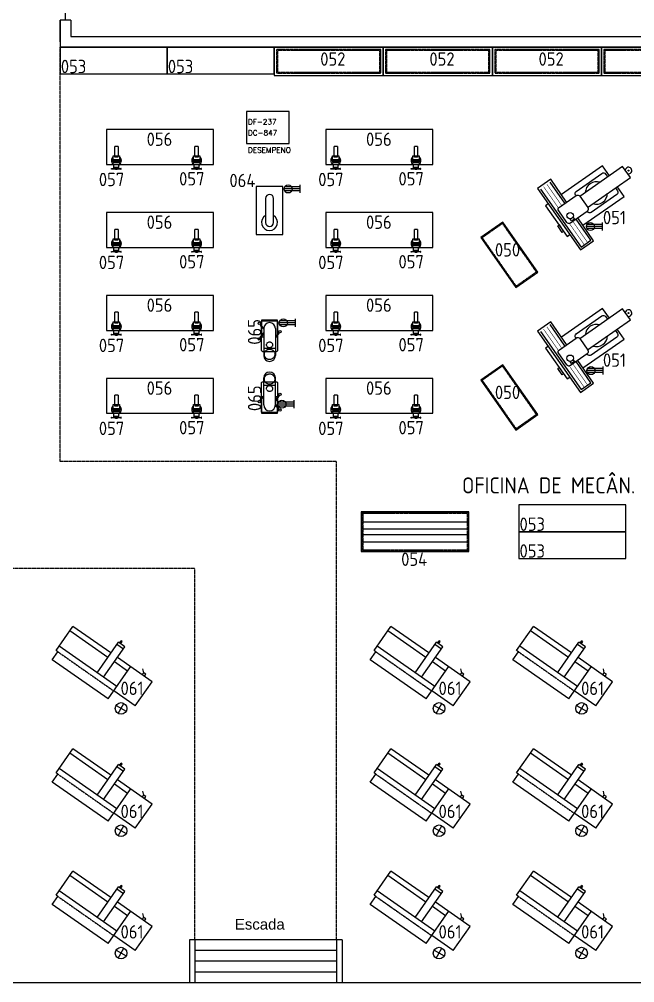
# Model space of a CAD drawing. Header units: millimetres. Extents: x 18768 to 1484868, y -11027 to 520152.
# Drawn here: x 218641 to 230145, y 37311 to 55313 of the extents above; entities that cross this region are included whole.
import ezdxf
from ezdxf.enums import TextEntityAlignment as Align

# ---------------------------------------------------------------- set-up
doc = ezdxf.new("R2010")
doc.units = ezdxf.units.MM
for name, pattern in [('DASHED', [0.75, 0.55, -0.2]), ('DIVIDE', [2.15, 1.5, -0.2, 0.05, -0.15, 0.05, -0.2]), ('HIDDEN2', [4.7625, 3.175, -1.5875])]:
    doc.linetypes.add(name, pattern=pattern)
for name, color, linetype in [('3-MAQUINAS', 5, 'Continuous'), ('8-TEXTO', 4, 'Continuous'), ('8-TEXTO-DETALHES', 6, 'Continuous'), ('L018-SIMBOLO1', 3, 'Continuous'), ('L025-CONTORNO', 7, 'Continuous'), ('L025-IMAGIN', 1, 'DIVIDE'), ('L025-TEXTO', 7, 'Continuous'), ('L025-TRACEJ', 140, 'DASHED'), ('L035-ARRANJO-ADQUIRIR', 102, 'Continuous'), ('L035-ARRANJO-EXISTENTE', 180, 'Continuous'), ('L035-ARRANJO-REMANEJADO', 200, 'Continuous'), ('L035-TEXTO', 40, 'Continuous'), ('PAREDES', 7, 'Continuous')]:
    doc.layers.add(name, color=color, linetype=linetype)
doc.styles.add('ISO-CP--18', font='isocp.shx', dxfattribs={"width": 0.75, "height": 180})
doc.styles.add('ISO-CP--25', font='isocp.shx', dxfattribs={"height": 250})
doc.styles.add('ISO-CP--35', font='isocp.shx', dxfattribs={"height": 350})
doc.styles.add('Itálico', font='italic.shx', dxfattribs={"height": 500})
doc.styles.add('ROMANS', font='romans', dxfattribs={"width": 0.8, "height": 300})
doc.styles.get("Standard").update_dxf_attribs({"font": 'arial.ttf'})

# ---------------------------------------------------------------- blocks, each defined once
blk = doc.blocks.new('BL_SENAI_id9330820390')
at = {"layer": 'L018-SIMBOLO1', "color": 0}
for p, q in [((-1100, 698), (-948, 546)), ((-948, 698), (-1100, 546))]:
    blk.add_line(p, q, dxfattribs=at)
blk.add_circle((-1024, 622), 108, dxfattribs=at)
at = {"layer": 'L025-TRACEJ', "color": 0}
blk.add_line((309, 1482), (-672, 668), dxfattribs=at)
at = {"layer": 'L035-ARRANJO-REMANEJADO', "color": 0}
for p, q in [((-787, 806), (194, 1621)), ((194, 1621), (309, 1482)), ((309, 1482), (340, 1508)), ((340, 1508), (691, 1085)), ((-608, 591), (404, 1431)), ((-38, 609), (627, 1162)), ((26, 532), (691, 1085)), ((-787, 806), (-321, 245)), ((-377, 783), (67, 248)), ((-262, 878), (182, 344)), ((-1049, 355), (-672, 668)), ((-698, -68), (-90, 436)), ((-384, 322), (-154, 513)), ((35, 286), (150, 382)), ((-1049, 355), (-698, -68)), ((67, 248), (182, 344)), ((144, 312), (176, 273)), ((163, 328), (195, 289)), ((176, 273), (195, 289)), ((-561, 45), (-529, 7)), ((-529, 7), (-491, 38)), ((-523, 77), (-491, 38)), ((-491, 38), (-420, 32))]:
    blk.add_line(p, q, dxfattribs=at)
at = {"layer": 'L025-TEXTO', "style": 'ISO-CP--25'}
blk.add_attdef('rmp_mt_codmaterial', (15, 15), '', height=40, dxfattribs=at)
at = {"layer": 'L025-TEXTO', "style": 'ISO-CP--25', "flags": 1}
for tag in ['rmp_mt_nomeunid', 'rmp_mt_potencia', 'rmp_mt_cod']:
    blk.add_attdef(tag, (15, 15), '', height=40, dxfattribs=at)
blk = doc.blocks.new('BL_SENAI_id9320240650')
at = {"layer": 'L035-ARRANJO-EXISTENTE', "color": 0}
blk.add_lwpolyline([(-595, 399), (-595, -251), (1405, -251), (1405, 399)], close=True, dxfattribs=at)
at = {"layer": 'L025-TEXTO', "style": 'ISO-CP--25'}
blk.add_attdef('rmp_mt_codmaterial', (15, 15), '', height=40, dxfattribs=at)
at = {"layer": 'L025-TEXTO', "style": 'ISO-CP--25', "flags": 1}
for tag in ['rmp_mt_nomeunid', 'rmp_mt_potencia', 'rmp_mt_cod']:
    blk.add_attdef(tag, (15, 15), '', height=40, dxfattribs=at)
blk = doc.blocks.new('BL_SENAI_id9320230770')
at = {"layer": 'L025-CONTORNO', "color": 0}
blk.add_lwpolyline([(-848, -169), (1192, -169), (1192, 361), (-848, 361)], close=True, dxfattribs=at)
at = {"layer": 'L025-CONTORNO', "color": 0, "linetype": 'HIDDEN2'}
for points in [[(-803, -124), (1147, -124), (1147, 316), (-803, 316)], [(-785, -106), (1129, -106), (1129, 298), (-785, 298)]]:
    blk.add_lwpolyline(points, close=True, dxfattribs=at)
at = {"layer": 'L025-TEXTO', "style": 'ISO-CP--25'}
blk.add_attdef('rmp_mt_codmaterial', (15, 15), '', height=40, dxfattribs=at)
at = {"layer": 'L025-TEXTO', "style": 'ISO-CP--25', "flags": 1}
for tag in ['rmp_mt_nomeunid', 'rmp_mt_potencia', 'rmp_mt_cod']:
    blk.add_attdef(tag, (15, 15), '', height=40, dxfattribs=at)
blk = doc.blocks.new('BL_SENAI_id9320230760')
at = {"layer": 'L025-TEXTO', "color": 0, "linetype": 'Continuous'}
for p, q in [((1037, 948), (-973, 948)), ((-973, 948), (-973, 208)), ((1037, 208), (1037, 948)), ((-973, 765), (1037, 765)), ((-973, 633), (1037, 633)), ((-973, 523), (1037, 523)), ((-973, 391), (1037, 391)), ((-973, 208), (1037, 208))]:
    blk.add_line(p, q, dxfattribs=at)
at = {"layer": 'L025-TEXTO', "color": 0, "linetype": 'HIDDEN2'}
for p, q in [((1027, 938), (-963, 938)), ((-963, 938), (-963, 218)), ((1009, 920), (-945, 920)), ((-945, 920), (-945, 236)), ((1009, 208), (1009, 920)), ((1027, 208), (1027, 938)), ((-963, 218), (1037, 218)), ((-945, 236), (1037, 236))]:
    blk.add_line(p, q, dxfattribs=at)
at = {"layer": 'L025-TEXTO', "linetype": 'Continuous', "style": 'ISO-CP--25'}
blk.add_attdef('rmp_mt_codmaterial', (15, 15), '', height=40, dxfattribs=at)
at = {"layer": 'L025-TEXTO', "linetype": 'Continuous', "style": 'ISO-CP--25', "flags": 1}
for tag in ['rmp_mt_nomeunid', 'rmp_mt_potencia', 'rmp_mt_cod']:
    blk.add_attdef(tag, (15, 15), '', height=40, dxfattribs=at)
blk = doc.blocks.new('BL_SENAI_id9320230820')
at = {"layer": 'L035-ARRANJO-EXISTENTE', "color": 0}
blk.add_lwpolyline([(-449, -183), (691, -183), (691, 317), (-449, 317)], close=True, dxfattribs=at)
at = {"layer": 'L035-ARRANJO-EXISTENTE', "color": 0, "linetype": 'HIDDEN2'}
blk.add_lwpolyline([(-431, -165), (673, -165), (673, 299), (-431, 299)], close=True, dxfattribs=at)
at = {"layer": 'L025-TEXTO', "style": 'ISO-CP--25'}
blk.add_attdef('rmp_mt_codmaterial', (15, 15), '', height=40, dxfattribs=at)
at = {"layer": 'L025-TEXTO', "style": 'ISO-CP--25', "flags": 1}
for tag in ['rmp_mt_nomeunid', 'rmp_mt_potencia', 'rmp_mt_cod']:
    blk.add_attdef(tag, (15, 15), '', height=40, dxfattribs=at)
blk = doc.blocks.new('BL_SENAI_id9310100290')
at = {"layer": 'L035-ARRANJO-EXISTENTE', "color": 0}
for p, q in [((-515, 200), (-515, 139)), ((-515, 200), (-340, 200)), ((-340, 112), (-340, 227)), ((-340, 227), (-272, 227)), ((-228, 233), (-238, 233)), ((-238, 219), (-238, 106)), ((-228, 106), (-228, 233)), ((-217, 106), (-217, 233)), ((-217, 233), (-207, 233)), ((-207, 219), (-207, 106)), ((-178, 144), (-178, 195)), ((-114, 214), (-159, 214)), ((-121, 214), (-121, 125)), ((-114, 214), (-114, 125)), ((-340, 139), (-515, 139)), ((-272, 112), (-340, 112)), ((-238, 106), (-228, 106)), ((-207, 106), (-217, 106)), ((-114, 125), (-159, 125))]:
    blk.add_line(p, q, dxfattribs=at)
for points in [[(-340, 143), (-340, 197), (-314, 197), (-314, 143)], [(-268, 233), (-238, 233), (-238, 106), (-268, 106)], [(-178, 233), (-207, 233), (-207, 106), (-178, 106)], [(-114, 156), (-114, 183), (-83, 183), (-83, 156)], [(-104, 259), (-104, 252), (-88, 252), (-88, 259)], [(-104, 80), (-104, 86), (-88, 86), (-88, 80)]]:
    blk.add_lwpolyline(points, close=True, dxfattribs=at)
for points in [[(-99, 183), (-99, 252), (-92, 252), (-92, 183)], [(-92, 156), (-92, 86), (-99, 86), (-99, 156)]]:
    blk.add_lwpolyline(points, dxfattribs=at)
for centre in [(-250, 248), (-250, 92)]:
    blk.add_circle(centre, 7.45, dxfattribs=at)
for centre, radius, start, end in [((-247, 170), 92.8, 41.7386, 141.8707), ((-272, 231), 4.33, 270, 0), ((-159, 233), 19, 180, 270), ((-247, 170), 92.8, 218.1293, 318.2614), ((-272, 108), 4.33, 0, 90), ((-159, 106), 19, 90, 180)]:
    blk.add_arc(centre, radius, start, end, dxfattribs=at)
at = {"layer": 'L025-TEXTO', "style": 'ISO-CP--25'}
blk.add_attdef('rmp_mt_codmaterial', (15, 15), '', height=40, dxfattribs=at)
at = {"layer": 'L025-TEXTO', "style": 'ISO-CP--25', "flags": 1}
for tag in ['rmp_mt_nomeunid', 'rmp_mt_potencia', 'rmp_mt_cod']:
    blk.add_attdef(tag, (15, 15), '', height=40, dxfattribs=at)
blk = doc.blocks.new('BL_SENAI_id9330820430')
at = {"layer": 'L035-ARRANJO-EXISTENTE', "color": 0}
for p, q in [((-695, 408), (-971, 803)), ((-1155, 673), (-395, -412)), ((410, 533), (281, 718)), ((-359, -5), (410, 533)), ((-572, 76), (-599, 116)), ((-519, 113), (-572, 76)), ((-545, 150), (-519, 113)), ((-211, -283), (-487, 112)), ((-395, -412), (-211, -283))]:
    blk.add_line(p, q, dxfattribs=at)
for points in [[(138, 922), (8, 1107), (-761, 568)], [(-271, 331), (527, 890), (383, 1095), (-415, 536)], [(-664, 430), (-962, 855), (-1207, 683), (-404, -464), (-159, -292), (-456, 133)], [(-1007, 396), (-1056, 361), (-655, -212), (-605, -177)]]:
    blk.add_lwpolyline(points, dxfattribs=at)
for points in [[(-491, 551), (-497, 560, -0.414214), (-484, 629), (-4, 966, -0.414214), (65, 953), (104, 899)], [(247, 694), (285, 639, -0.414214), (273, 570), (-207, 234, -0.414214), (-277, 246), (-283, 255)]]:
    blk.add_lwpolyline(points, format="xyb", dxfattribs=at)
at = {"layer": 'L035-ARRANJO-EXISTENTE', "color": 0, "const_width": 10}
for points in [[(-815, 318), (-1094, 717)], [(-756, 365), (-1032, 760)], [(-334, -369), (-613, 30)], [(-272, -326), (-548, 69)]]:
    blk.add_lwpolyline(points, dxfattribs=at)
at = {"layer": 'L035-ARRANJO-EXISTENTE', "color": 0}
blk.add_lwpolyline([(-662, 50), (-812, 265, -0.414214), (-800, 335), (-488, 553, -0.414214), (-418, 541), (-268, 326, -0.414214), (-280, 256), (-592, 38, -0.414214)], format="xyb", close=True, dxfattribs=at)
blk.add_lwpolyline([(-748, -136), (-831, -17), (-805, 2), (-721, -118)], close=True, dxfattribs=at)
for centre, radius in [((493, 1019), 9.04), ((-598, 175), 59.7)]:
    blk.add_circle(centre, radius, dxfattribs=at)
for centre, radius, start, end in [((493, 1019), 61.7, 255.737, 174.263), ((-106, 600), 209, 71.712, 178.288), ((-106, 600), 209, 251.712, 358.288)]:
    blk.add_arc(centre, radius, start, end, dxfattribs=at)
at = {"layer": 'L025-TEXTO', "style": 'ISO-CP--18'}
blk.add_attdef('rmp_mt_codmaterial', (15, 15), '', height=40, dxfattribs=at)
at = {"layer": 'L025-TEXTO', "style": 'ISO-CP--18', "flags": 1}
for tag in ['rmp_mt_nomeunid', 'rmp_mt_potencia', 'rmp_mt_cod']:
    blk.add_attdef(tag, (15, 15), '', height=40, dxfattribs=at)
blk = doc.blocks.new('BL_SENAI_id9320231060')
at = {"layer": 'L025-CONTORNO', "color": 0}
blk.add_lwpolyline([(0, 0), (2000, 0), (2000, 500), (0, 500)], close=True, dxfattribs=at)
at = {"layer": 'L025-TEXTO', "style": 'Itálico'}
blk.add_attdef('rmp_mt_codmaterial', (15, 15), '', height=40, dxfattribs=at)
at = {"layer": 'L025-TEXTO', "style": 'Itálico', "flags": 1}
for tag in ['rmp_mt_nomeunid', 'rmp_mt_potencia', 'rmp_mt_cod']:
    blk.add_attdef(tag, (15, 15), '', height=40, dxfattribs=at)
blk = doc.blocks.new('BL_SENAI_id9390100010')
at = {"layer": 'L035-ARRANJO-ADQUIRIR', "color": 0}
for p, q in [((-75, -77), (-75, 429)), ((142, -77), (142, 429)), ((142, 289), (-75, 289)), ((-148, 3), (-75, 94)), ((-143, -1), (-75, 74)), ((210, 106), (142, 24)), ((215, 101), (142, 3)), ((215, -154), (142, -63)), ((209, -158), (142, -83))]:
    blk.add_line(p, q, dxfattribs=at)
at = {"layer": 'L035-ARRANJO-ADQUIRIR', "color": 0, "linetype": 'DASHED'}
blk.add_line((164, -219), (-98, -219), dxfattribs=at)
at = {"layer": 'L035-ARRANJO-ADQUIRIR', "color": 0}
for points in [[(189, 229), (189, 326, 0.414214), (164, 351), (-98, 351, 0.414214), (-123, 326), (-123, 35)], [(-123, 21), (-123, -194, 0.178739), (-117, -210, 0.178739)], [(183, -210, 0.178739), (189, -194), (189, -136)]]:
    blk.add_lwpolyline(points, format="xyb", dxfattribs=at)
for points in [[(189, 81), (189, 229)], [(-88, 78), (-117, 78), (-117, 43)], [(-117, 28), (-117, -210), (-117, -232), (183, -232), (183, -129)], [(183, 74), (183, 78), (142, 78)], [(183, -114), (183, 58)], [(189, -122), (189, 66)]]:
    blk.add_lwpolyline(points, dxfattribs=at)
at = {"layer": 'L035-ARRANJO-ADQUIRIR', "color": 0, "linetype": 'DASHED'}
for points in [[(-117, -210, 0.219243), (-98, -219)], [(164, -219, 0.219243), (183, -210, 0.219243)]]:
    blk.add_lwpolyline(points, format="xyb", dxfattribs=at)
for centre, radius in [((33, 407), 97.5), ((33, 229), 55.8)]:
    blk.add_circle(centre, radius, dxfattribs=at)
at = {"layer": 'L035-ARRANJO-ADQUIRIR', "color": 0}
for centre in [(-159, -15), (226, 121), (226, -172)]:
    blk.add_circle(centre, 22, dxfattribs=at)
for centre, start, end in [((33, 429), 0, 180), ((33, -77), 180, 0)]:
    blk.add_arc(centre, 109, start, end, dxfattribs=at)
at = {"layer": 'L025-TEXTO', "style": 'ISO-CP--25'}
blk.add_attdef('rmp_mt_codmaterial', (15, 15), '', height=40, dxfattribs=at)
at = {"layer": 'L025-TEXTO', "style": 'ISO-CP--25', "flags": 1}
for tag in ['rmp_mt_nomeunid', 'rmp_mt_potencia', 'rmp_mt_cod']:
    blk.add_attdef(tag, (15, 15), '', height=40, dxfattribs=at)
blk = doc.blocks.new('BL_SENAI_id9330820370')
at = {"layer": 'L035-ARRANJO-EXISTENTE', "color": 0}
blk.add_lwpolyline([(0, 900), (-500, 900), (-500, 0), (0, 0)], close=True, dxfattribs=at)
blk.add_lwpolyline([(-325, 675), (-325, 225, 1), (-175, 225), (-175, 675, 1)], format="xyb", close=True, dxfattribs=at)
blk.add_arc((-250, 675), 150, 300, 240, dxfattribs=at)
at = {"layer": 'L025-TEXTO', "style": 'ISO-CP--25'}
blk.add_attdef('rmp_mt_codmaterial', (15, 15), '', height=40, dxfattribs=at)
at = {"layer": 'L025-TEXTO', "style": 'ISO-CP--25', "flags": 1}
for tag in ['rmp_mt_nomeunid', 'rmp_mt_potencia', 'rmp_mt_cod']:
    blk.add_attdef(tag, (15, 15), '', height=40, dxfattribs=at)

msp = doc.modelspace()

# ---------------------------------------------------------------- linework, layer by layer
msp.add_line((219403.279, 55291.201), (219403.279, 54791.201))
at = {"layer": '3-MAQUINAS', "ltscale": 0.01}
for p, q in [((223688.7, 53591.201), (222888.7, 53591.201)), ((222888.7, 53591.201), (222888.7, 52991.201)), ((223688.7, 52991.201), (223688.7, 53591.201)), ((222888.7, 52991.201), (223688.7, 52991.201))]:
    msp.add_line(p, q, dxfattribs=at)
at = {"layer": 'DEFPOINTS'}
for p, q in [((219503.279, 55296.201), (219503.279, 56876.201)), ((219603.279, 55296.201), (219403.279, 55296.201))]:
    msp.add_line(p, q, dxfattribs=at)
at = {"layer": 'L018-SIMBOLO1'}
for p, q in [((223891.314, 52067.249), (223891.314, 52217.249)), ((223891.314, 52142.249), (223591.314, 52142.249)), ((223891.314, 52179.749), (223601.362, 52179.749)), ((223891.314, 52104.749), (223601.362, 52104.749)), ((229540.812, 51365.491), (229540.812, 51515.491)), ((229540.812, 51440.491), (229240.812, 51440.491)), ((229540.812, 51477.991), (229250.86, 51477.991)), ((229540.812, 51402.991), (229250.86, 51402.991)), ((223801.865, 49564.669), (223801.865, 49714.669)), ((223801.865, 49639.669), (223501.865, 49639.669)), ((223801.865, 49677.169), (223511.914, 49677.169)), ((223801.865, 49602.169), (223511.914, 49602.169)), ((229551.81, 48673.038), (229551.81, 48823.038)), ((229551.81, 48748.038), (229251.81, 48748.038)), ((229551.81, 48785.538), (229261.858, 48785.538)), ((229551.81, 48710.538), (229261.858, 48710.538)), ((223776.309, 48120.246), (223476.309, 48120.246)), ((223776.309, 48157.746), (223486.357, 48157.746)), ((223776.309, 48082.746), (223486.357, 48082.746)), ((223776.309, 48045.246), (223776.309, 48195.246))]:
    msp.add_line(p, q, dxfattribs=at)
for centre in [(223666.314, 52142.249), (229315.812, 51440.491), (223576.865, 49639.669), (229326.81, 48748.038), (223551.309, 48120.246)]:
    msp.add_circle(centre, 75, dxfattribs=at)
at = {"layer": 'L025-IMAGIN'}
for p, q in [((219403.279, 47051.201), (219403.279, 54791.201)), ((224573.279, 47051.201), (219403.279, 47051.201)), ((224573.279, 38111.201), (224573.279, 47051.201)), ((221923.279, 45051.201), (187253.279, 45051.201)), ((221923.279, 38111.201), (221923.279, 45051.201))]:
    msp.add_line(p, q, dxfattribs=at)
at = {"layer": 'PAREDES', "ltscale": 0.01}
for p, q in [((219403.279, 54891.201), (219403.279, 55296.201)), ((219403.279, 54891.201), (219403.279, 54791.201)), ((219403.279, 54791.201), (220973.279, 54791.201))]:
    msp.add_line(p, q, dxfattribs=at)
at = {"layer": 'PAREDES'}
for p, q in [((219603.279, 55296.201), (219603.279, 54991.201)), ((219603.279, 54991.201), (242223.279, 54991.201)), ((219403.279, 54791.201), (221923.279, 54791.201)), ((221923.279, 54791.201), (242023.279, 54791.201)), ((221823.279, 38111.201), (221823.279, 37311.201)), ((224673.279, 38111.201), (221823.279, 38111.201)), ((221923.279, 38111.201), (221923.279, 37311.201)), ((224573.279, 38111.201), (224573.279, 37311.201)), ((224673.279, 38111.201), (224673.279, 37311.201)), ((224573.279, 37911.201), (221923.279, 37911.201)), ((224573.279, 37711.201), (221923.279, 37711.201)), ((224573.279, 37511.201), (221923.279, 37511.201)), ((222553.279, 37311.201), (187063.279, 37311.201)), ((222573.279, 37311.201), (187083.279, 37311.201)), ((224553.279, 37311.201), (221903.279, 37311.201)), ((224573.279, 37311.201), (221923.279, 37311.201)), ((242023.279, 37311.201), (224573.279, 37311.201))]:
    msp.add_line(p, q, dxfattribs=at)

# ---------------------------------------------------------------- block references
at = {"layer": 'L035-ARRANJO-ADQUIRIR'}
ref = msp.add_blockref('BL_SENAI_id9320231060', (219403.279, 54291.201), dxfattribs=at)
ref.add_attrib('rmp_mt_codmaterial', '053', (219418.279, 54306.201), dxfattribs={"layer": 'L025-TEXTO', "height": 250, "style": 'ISO-CP--25'})
ref = msp.add_blockref('BL_SENAI_id9320231060', (221403.279, 54291.201), dxfattribs=at)
ref.add_attrib('rmp_mt_codmaterial', '053', (221418.279, 54306.201), dxfattribs={"layer": 'L025-TEXTO', "height": 250, "style": 'ISO-CP--25'})
ref = msp.add_blockref('BL_SENAI_id9320230770', (224251.475, 54430.112), dxfattribs=at)
ref.add_attrib('rmp_mt_codmaterial', '052', (224266.475, 54445.112), dxfattribs={"layer": 'L025-TEXTO', "height": 250, "style": 'ISO-CP--25'})
ref = msp.add_blockref('BL_SENAI_id9320230770', (226291.475, 54430.112), dxfattribs=at)
ref.add_attrib('rmp_mt_codmaterial', '052', (226306.475, 54445.112), dxfattribs={"layer": 'L025-TEXTO', "height": 250, "style": 'ISO-CP--25'})
ref = msp.add_blockref('BL_SENAI_id9320230770', (228331.475, 54430.112), dxfattribs=at)
ref.add_attrib('rmp_mt_codmaterial', '052', (228346.475, 54445.112), dxfattribs={"layer": 'L025-TEXTO', "height": 250, "style": 'ISO-CP--25'})
ref = msp.add_blockref('BL_SENAI_id9320230770', (230371.475, 54430.112), dxfattribs=at)
ref.add_attrib('rmp_mt_codmaterial', '052', (230386.475, 54445.112), dxfattribs={"layer": 'L025-TEXTO', "height": 250, "style": 'ISO-CP--25'})
ref = msp.add_blockref('BL_SENAI_id9330820430', (229535.258, 51468.173), dxfattribs=at)
ref.add_attrib('rmp_mt_codmaterial', '051', (229550.258, 51483.173), dxfattribs={"layer": 'L025-TEXTO', "height": 250, "style": 'ISO-CP--18'})
ref = msp.add_blockref('BL_SENAI_id9330820370', (223069.581, 52191.201), dxfattribs=dict(at, rotation=180))
ref.add_attrib('rmp_mt_codmaterial', '064', dxfattribs={"layer": 'L025-TEXTO', "height": 250, "style": 'ISO-CP--25'}).set_placement((223054.581, 52176.201), align=Align.RIGHT)
ref = msp.add_blockref('BL_SENAI_id9320230820', (227923.797, 50851.718), dxfattribs=dict(at, rotation=125.0000000000284))
ref.add_attrib('rmp_mt_codmaterial', '050', dxfattribs={"layer": 'L025-TEXTO', "height": 250, "style": 'ISO-CP--25'}).set_placement((227766.798, 50880.398), align=Align.CENTER)
ref = msp.add_blockref('BL_SENAI_id9330820430', (229535.258, 48804.921), dxfattribs=at)
ref.add_attrib('rmp_mt_codmaterial', '051', (229550.258, 48819.921), dxfattribs={"layer": 'L025-TEXTO', "height": 250, "style": 'ISO-CP--18'})
ref = msp.add_blockref('BL_SENAI_id9390100010', (223352.833, 49459.116), dxfattribs=dict(at, rotation=180))
ref.add_attrib('rmp_mt_codmaterial', '065', dxfattribs={"layer": 'L025-TEXTO', "height": 250, "rotation": 90, "style": 'ISO-CP--25'}).set_placement((223163.581, 49472.379), align=Align.CENTER)
ref = msp.add_blockref('BL_SENAI_id9320230820', (227923.797, 48188.466), dxfattribs=dict(at, rotation=125.0000000000284))
ref.add_attrib('rmp_mt_codmaterial', '050', dxfattribs={"layer": 'L025-TEXTO', "height": 250, "style": 'ISO-CP--25'}).set_placement((227766.798, 48217.146), align=Align.CENTER)
ref = msp.add_blockref('BL_SENAI_id9390100010', (223286.33, 48183.287), dxfattribs=at)
ref.add_attrib('rmp_mt_codmaterial', '065', dxfattribs={"layer": 'L025-TEXTO', "height": 250, "rotation": 90, "style": 'ISO-CP--25'}).set_placement((223163.581, 48232.379), align=Align.CENTER)
ref = msp.add_blockref('BL_SENAI_id9320230760', (226007.279, 45160.974), dxfattribs=at)
ref.add_attrib('rmp_mt_codmaterial', '054', dxfattribs={"layer": 'L025-TEXTO', "linetype": 'Continuous', "height": 250, "style": 'ISO-CP--25'}).set_placement((226022.279, 45099.862), align=Align.CENTER)
ref = msp.add_blockref('BL_SENAI_id9320231060', (227976.388, 45738.719), dxfattribs=at)
ref.add_attrib('rmp_mt_codmaterial', '053', (227991.388, 45753.719), dxfattribs={"layer": 'L025-TEXTO', "height": 250, "style": 'ISO-CP--25'})
ref = msp.add_blockref('BL_SENAI_id9320231060', (227976.388, 45238.719), dxfattribs=at)
ref.add_attrib('rmp_mt_codmaterial', '053', (227991.388, 45253.719), dxfattribs={"layer": 'L025-TEXTO', "height": 250, "style": 'ISO-CP--25'})
ref = msp.add_blockref('BL_SENAI_id9330820390', (220873.4, 43588.215), dxfattribs=dict(at, rotation=105.2994058653653))
ref.add_attrib('rmp_mt_codmaterial', '061', dxfattribs={"layer": 'L025-TEXTO', "height": 250, "style": 'ISO-CP--25'}).set_placement((220748.853, 42687.755), align=Align.CENTER)
ref = msp.add_blockref('BL_SENAI_id9330820390', (220873.4, 41302.376), dxfattribs=dict(at, rotation=105.2994058653653))
ref.add_attrib('rmp_mt_codmaterial', '061', dxfattribs={"layer": 'L025-TEXTO', "height": 250, "style": 'ISO-CP--25'}).set_placement((220748.853, 40388.52), align=Align.CENTER)
ref = msp.add_blockref('BL_SENAI_id9330820390', (220873.4, 39016.537), dxfattribs=dict(at, rotation=105.2994058653653))
ref.add_attrib('rmp_mt_codmaterial', '061', dxfattribs={"layer": 'L025-TEXTO', "height": 250, "style": 'ISO-CP--25'}).set_placement((220748.853, 38136.863), align=Align.CENTER)
at = {"layer": 'L035-ARRANJO-EXISTENTE'}
ref = msp.add_blockref('BL_SENAI_id9320240650', (220864.952, 52852.121), dxfattribs=at)
ref.add_attrib('rmp_mt_codmaterial', '056', dxfattribs={"layer": 'L025-TEXTO', "height": 250, "style": 'ISO-CP--25'}).set_placement((221261.89, 52946.977), align=Align.CENTER)
ref = msp.add_blockref('BL_SENAI_id9320240650', (224964.952, 52852.121), dxfattribs=at)
ref.add_attrib('rmp_mt_codmaterial', '056', dxfattribs={"layer": 'L025-TEXTO', "height": 250, "style": 'ISO-CP--25'}).set_placement((225361.89, 52946.977), align=Align.CENTER)
ref = msp.add_blockref('BL_SENAI_id9310100290', (220286.519, 52423.064), dxfattribs=dict(at, rotation=270))
ref.add_attrib('rmp_mt_codmaterial', '057', dxfattribs={"layer": 'L025-TEXTO', "height": 250, "style": 'ISO-CP--25'}).set_placement((220366.05, 52194.578), align=Align.CENTER)
ref = msp.add_blockref('BL_SENAI_id9310100290', (221786.519, 52423.064), dxfattribs=dict(at, rotation=270))
ref.add_attrib('rmp_mt_codmaterial', '057', dxfattribs={"layer": 'L025-TEXTO', "height": 250, "style": 'ISO-CP--25'}).set_placement((221866.05, 52207.544), align=Align.CENTER)
ref = msp.add_blockref('BL_SENAI_id9310100290', (224386.519, 52423.064), dxfattribs=dict(at, rotation=270))
ref.add_attrib('rmp_mt_codmaterial', '057', dxfattribs={"layer": 'L025-TEXTO', "height": 250, "style": 'ISO-CP--25'}).set_placement((224466.05, 52194.578), align=Align.CENTER)
ref = msp.add_blockref('BL_SENAI_id9310100290', (225886.519, 52423.064), dxfattribs=dict(at, rotation=270))
ref.add_attrib('rmp_mt_codmaterial', '057', dxfattribs={"layer": 'L025-TEXTO', "height": 250, "style": 'ISO-CP--25'}).set_placement((225966.05, 52207.544), align=Align.CENTER)
ref = msp.add_blockref('BL_SENAI_id9320240650', (220864.952, 51302.121), dxfattribs=at)
ref.add_attrib('rmp_mt_codmaterial', '056', dxfattribs={"layer": 'L025-TEXTO', "height": 250, "style": 'ISO-CP--25'}).set_placement((221261.89, 51396.977), align=Align.CENTER)
ref = msp.add_blockref('BL_SENAI_id9320240650', (224964.952, 51302.121), dxfattribs=at)
ref.add_attrib('rmp_mt_codmaterial', '056', dxfattribs={"layer": 'L025-TEXTO', "height": 250, "style": 'ISO-CP--25'}).set_placement((225361.89, 51396.977), align=Align.CENTER)
ref = msp.add_blockref('BL_SENAI_id9310100290', (220286.519, 50873.064), dxfattribs=dict(at, rotation=270))
ref.add_attrib('rmp_mt_codmaterial', '057', dxfattribs={"layer": 'L025-TEXTO', "height": 250, "style": 'ISO-CP--25'}).set_placement((220366.05, 50644.578), align=Align.CENTER)
ref = msp.add_blockref('BL_SENAI_id9310100290', (221786.519, 50873.064), dxfattribs=dict(at, rotation=270))
ref.add_attrib('rmp_mt_codmaterial', '057', dxfattribs={"layer": 'L025-TEXTO', "height": 250, "style": 'ISO-CP--25'}).set_placement((221866.05, 50657.544), align=Align.CENTER)
ref = msp.add_blockref('BL_SENAI_id9310100290', (224386.519, 50873.064), dxfattribs=dict(at, rotation=270))
ref.add_attrib('rmp_mt_codmaterial', '057', dxfattribs={"layer": 'L025-TEXTO', "height": 250, "style": 'ISO-CP--25'}).set_placement((224466.05, 50644.578), align=Align.CENTER)
ref = msp.add_blockref('BL_SENAI_id9310100290', (225886.519, 50873.064), dxfattribs=dict(at, rotation=270))
ref.add_attrib('rmp_mt_codmaterial', '057', dxfattribs={"layer": 'L025-TEXTO', "height": 250, "style": 'ISO-CP--25'}).set_placement((225966.05, 50657.544), align=Align.CENTER)
ref = msp.add_blockref('BL_SENAI_id9320240650', (220864.952, 49752.121), dxfattribs=at)
ref.add_attrib('rmp_mt_codmaterial', '056', dxfattribs={"layer": 'L025-TEXTO', "height": 250, "style": 'ISO-CP--25'}).set_placement((221261.89, 49846.977), align=Align.CENTER)
ref = msp.add_blockref('BL_SENAI_id9320240650', (224964.952, 49752.121), dxfattribs=at)
ref.add_attrib('rmp_mt_codmaterial', '056', dxfattribs={"layer": 'L025-TEXTO', "height": 250, "style": 'ISO-CP--25'}).set_placement((225361.89, 49846.977), align=Align.CENTER)
ref = msp.add_blockref('BL_SENAI_id9310100290', (220286.519, 49323.064), dxfattribs=dict(at, rotation=270))
ref.add_attrib('rmp_mt_codmaterial', '057', dxfattribs={"layer": 'L025-TEXTO', "height": 250, "style": 'ISO-CP--25'}).set_placement((220366.05, 49094.578), align=Align.CENTER)
ref = msp.add_blockref('BL_SENAI_id9310100290', (221786.519, 49323.064), dxfattribs=dict(at, rotation=270))
ref.add_attrib('rmp_mt_codmaterial', '057', dxfattribs={"layer": 'L025-TEXTO', "height": 250, "style": 'ISO-CP--25'}).set_placement((221866.05, 49107.544), align=Align.CENTER)
ref = msp.add_blockref('BL_SENAI_id9310100290', (224386.519, 49323.064), dxfattribs=dict(at, rotation=270))
ref.add_attrib('rmp_mt_codmaterial', '057', dxfattribs={"layer": 'L025-TEXTO', "height": 250, "style": 'ISO-CP--25'}).set_placement((224466.05, 49094.578), align=Align.CENTER)
ref = msp.add_blockref('BL_SENAI_id9310100290', (225886.519, 49323.064), dxfattribs=dict(at, rotation=270))
ref.add_attrib('rmp_mt_codmaterial', '057', dxfattribs={"layer": 'L025-TEXTO', "height": 250, "style": 'ISO-CP--25'}).set_placement((225966.05, 49107.544), align=Align.CENTER)
ref = msp.add_blockref('BL_SENAI_id9320240650', (220864.952, 48202.121), dxfattribs=at)
ref.add_attrib('rmp_mt_codmaterial', '056', dxfattribs={"layer": 'L025-TEXTO', "height": 250, "style": 'ISO-CP--25'}).set_placement((221261.89, 48296.977), align=Align.CENTER)
ref = msp.add_blockref('BL_SENAI_id9320240650', (224964.952, 48202.121), dxfattribs=at)
ref.add_attrib('rmp_mt_codmaterial', '056', dxfattribs={"layer": 'L025-TEXTO', "height": 250, "style": 'ISO-CP--25'}).set_placement((225361.89, 48296.977), align=Align.CENTER)
ref = msp.add_blockref('BL_SENAI_id9310100290', (220286.519, 47773.064), dxfattribs=dict(at, rotation=270))
ref.add_attrib('rmp_mt_codmaterial', '057', dxfattribs={"layer": 'L025-TEXTO', "height": 250, "style": 'ISO-CP--25'}).set_placement((220366.05, 47544.578), align=Align.CENTER)
ref = msp.add_blockref('BL_SENAI_id9310100290', (221786.519, 47773.064), dxfattribs=dict(at, rotation=270))
ref.add_attrib('rmp_mt_codmaterial', '057', dxfattribs={"layer": 'L025-TEXTO', "height": 250, "style": 'ISO-CP--25'}).set_placement((221866.05, 47557.544), align=Align.CENTER)
ref = msp.add_blockref('BL_SENAI_id9310100290', (224386.519, 47773.064), dxfattribs=dict(at, rotation=270))
ref.add_attrib('rmp_mt_codmaterial', '057', dxfattribs={"layer": 'L025-TEXTO', "height": 250, "style": 'ISO-CP--25'}).set_placement((224466.05, 47544.578), align=Align.CENTER)
ref = msp.add_blockref('BL_SENAI_id9310100290', (225886.519, 47773.064), dxfattribs=dict(at, rotation=270))
ref.add_attrib('rmp_mt_codmaterial', '057', dxfattribs={"layer": 'L025-TEXTO', "height": 250, "style": 'ISO-CP--25'}).set_placement((225966.05, 47557.544), align=Align.CENTER)
ref = msp.add_blockref('BL_SENAI_id9330820390', (226817, 43588.215), dxfattribs=dict(at, rotation=105.2994058656268))
ref.add_attrib('rmp_mt_codmaterial', '061', dxfattribs={"layer": 'L025-TEXTO', "height": 250, "style": 'ISO-CP--25'}).set_placement((226692.453, 42687.755), align=Align.CENTER)
ref = msp.add_blockref('BL_SENAI_id9330820390', (229481.514, 43588.215), dxfattribs=dict(at, rotation=105.2994058656268))
ref.add_attrib('rmp_mt_codmaterial', '061', dxfattribs={"layer": 'L025-TEXTO', "height": 250, "style": 'ISO-CP--25'}).set_placement((229356.967, 42687.755), align=Align.CENTER)
ref = msp.add_blockref('BL_SENAI_id9330820390', (226817, 41302.376), dxfattribs=dict(at, rotation=105.2994058656268))
ref.add_attrib('rmp_mt_codmaterial', '061', dxfattribs={"layer": 'L025-TEXTO', "height": 250, "style": 'ISO-CP--25'}).set_placement((226692.453, 40388.52), align=Align.CENTER)
ref = msp.add_blockref('BL_SENAI_id9330820390', (229481.514, 41302.376), dxfattribs=dict(at, rotation=105.2994058656268))
ref.add_attrib('rmp_mt_codmaterial', '061', dxfattribs={"layer": 'L025-TEXTO', "height": 250, "style": 'ISO-CP--25'}).set_placement((229356.967, 40388.52), align=Align.CENTER)
ref = msp.add_blockref('BL_SENAI_id9330820390', (226817, 39016.537), dxfattribs=dict(at, rotation=105.2994058656268))
ref.add_attrib('rmp_mt_codmaterial', '061', dxfattribs={"layer": 'L025-TEXTO', "height": 250, "style": 'ISO-CP--25'}).set_placement((226692.453, 38136.863), align=Align.CENTER)
ref = msp.add_blockref('BL_SENAI_id9330820390', (229481.514, 39016.537), dxfattribs=dict(at, rotation=105.2994058656268))
ref.add_attrib('rmp_mt_codmaterial', '061', dxfattribs={"layer": 'L025-TEXTO', "height": 250, "style": 'ISO-CP--25'}).set_placement((229356.967, 38136.863), align=Align.CENTER)

# ---------------------------------------------------------------- texts
at = {"layer": '8-TEXTO'}
msp.add_text('Escada', height=200, dxfattribs=at).set_placement((222670.862, 38303.726))
at = {"layer": '8-TEXTO-DETALHES', "linetype": 'Continuous', "style": 'ROMANS'}
msp.add_text('DF-237', height=100, dxfattribs=at).set_placement((222915.087, 53346.278))
at = {"layer": '8-TEXTO-DETALHES', "style": 'ROMANS'}
for s, p in [('DC-847', (222915.087, 53142.298)), ('DESEMPENO', (222915.087, 52819.599))]:
    msp.add_text(s, height=100, dxfattribs=at).set_placement(p)
at = {"layer": 'L035-TEXTO', "insert": (229764.474, 47254.277), "char_height": 300, "width": 8756.13, "attachment_point": 2, "style": 'ISO-CP--35'}
msp.add_mtext('\\POFICINA DE MECÂN. DE USINAGEM', dxfattribs=at)

doc.saveas('drawing.dxf')
